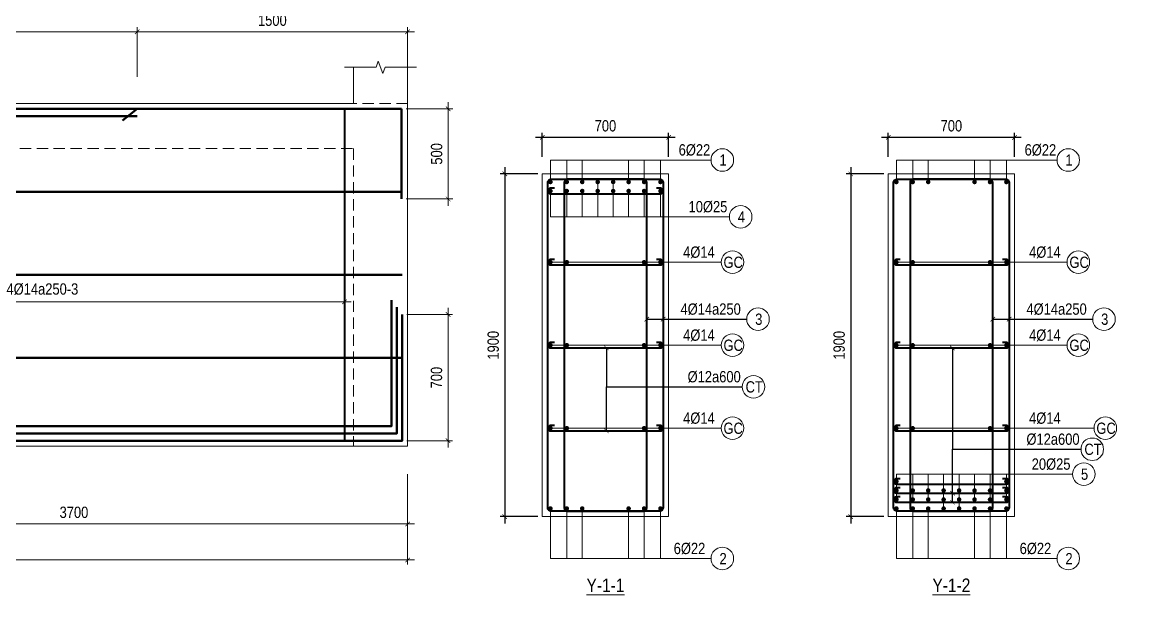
# Model space of a CAD drawing. Header units: millimetres. Extents: x 3014920 to 3563667, y -1638653 to -1356471.
# Drawn here: x 3030244 to 3036406, y -1612746 to -1609573 of the extents above; entities that cross this region are included whole.
import ezdxf
from ezdxf.enums import TextEntityAlignment as Align
from ezdxf.xclip import XClip

# ---------------------------------------------------------------- set-up
doc = ezdxf.new("R2010")
doc.units = ezdxf.units.MM
doc.header["$MEASUREMENT"] = 0
doc.header["$XCLIPFRAME"] = 0
doc.header["$PDMODE"] = 2
doc.linetypes.add('HIDDEN', pattern=[0.375, 0.25, -0.125])
doc.layers.get('0').update_dxf_attribs({"lineweight": 9})
doc.layers.get('Defpoints').update_dxf_attribs({"color": 10, "lineweight": 0})
for name, color, linetype, lineweight in [('CDAI', 21, 'Continuous', 40), ('CTHEP', 50, 'Continuous', 50), ('DBAO', 90, 'Continuous', 13), ('DGIONG', 130, 'Continuous', 13), ('KTH', 154, 'Continuous', 9), ('Net khuat', 8, 'HIDDEN', 13), ('TEXT', 7, 'Continuous', 15)]:
    doc.layers.add(name, color=color, linetype=linetype, lineweight=lineweight)
doc.styles.add('Star-HelCon', font='VHELVCN_0.TTF')
doc.styles.add('TTP-HelCon', font='VHELVCN_0.TTF')
doc.dimstyles.new('TTP-25', dxfattribs={"dimscale": 25, "dimtxt": 2.5, "dimasz": 1, "dimexe": 1, "dimexo": 1, "dimgap": 0.09, "dimtad": 0, "dimdec": 4, "dimrnd": 1, "dimzin": 9, "dimdsep": 46, "dimtxsty": 'TTP-HelCon', "dimblk": 'ARCHTICK', "dimcen": 0.09, "dimdle": 1.5, "dimclrd": 256, "dimclre": 256, "dimclrt": 7, "dimadec": 0, "dimazin": 0, "dimtfac": 1, "dimtdec": 4, "dimtmove": 0, "dimatfit": 3, "dimldrblk": 'ARCHTICK', "dimfxl": 1, "dimtvp": 1, "dimtolj": 1, "dimtzin": 0, "dimarcsym": 0})

# ---------------------------------------------------------------- blocks, each defined once
blk = doc.blocks.new('_ArchTick')
at = {"color": 0, "linetype": 'ByBlock', "const_width": 0.15}
blk.add_lwpolyline([(-0.5, -0.5), (0.5, 0.5)], dxfattribs=at)
blk = doc.blocks.new('*D33')
at = {"layer": 'Defpoints', "color": 0, "ltscale": 500, "transparency": 16777216}
for p in [(3033127.1, -1610413.1), (3032918.9, -1612313.1), (3033127.1, -1612313.1)]:
    blk.add_point(p, dxfattribs=at)
at = {"layer": 'KTH', "lineweight": -2, "ltscale": 500, "transparency": 16777216}
for p, q in [((3032918.9, -1610375.6), (3032918.9, -1612350.6)), ((3033102.1, -1610413.1), (3032893.9, -1610413.1)), ((3033102.1, -1612313.1), (3032893.9, -1612313.1))]:
    blk.add_line(p, q, dxfattribs=at)
at = {"layer": 'KTH', "lineweight": -2, "ltscale": 500, "transparency": 16777216, "xscale": 25, "yscale": 25, "zscale": 25}
for p, rotation in [((3032918.9, -1610413.1), 90), ((3032918.9, -1612313.1), 270)]:
    blk.add_blockref('_ArchTick', p, dxfattribs=dict(at, rotation=rotation))
at = {"layer": 'KTH', "color": 7, "ltscale": 500, "transparency": 16777216, "insert": (3032855.1, -1611363.1), "char_height": 62.5, "attachment_point": 5, "rotation": 90, "style": 'TTP-HelCon'}
blk.add_mtext('\\A1;1900', dxfattribs=at)
blk = doc.blocks.new('*D34')
at = {"layer": 'Defpoints', "color": 0, "ltscale": 500, "transparency": 16777216}
for p in [(3033127.1, -1610210.8), (3033127.1, -1610344.1), (3033827.1, -1610344.1)]:
    blk.add_point(p, dxfattribs=at)
at = {"layer": 'KTH', "lineweight": -2, "ltscale": 500, "transparency": 16777216}
for p, q in [((3033127.1, -1610319.1), (3033127.1, -1610185.8)), ((3033827.1, -1610319.1), (3033827.1, -1610185.8)), ((3033864.6, -1610210.8), (3033089.6, -1610210.8))]:
    blk.add_line(p, q, dxfattribs=at)
at = {"layer": 'KTH', "lineweight": -2, "ltscale": 500, "transparency": 16777216, "xscale": 25, "yscale": 25, "zscale": 25, "rotation": 180}
blk.add_blockref('_ArchTick', (3033127.1, -1610210.8), dxfattribs=at)
at = {"layer": 'KTH', "lineweight": -2, "ltscale": 500, "transparency": 16777216, "xscale": 25, "yscale": 25, "zscale": 25}
blk.add_blockref('_ArchTick', (3033827.1, -1610210.8), dxfattribs=at)
at = {"layer": 'KTH', "color": 7, "ltscale": 500, "transparency": 16777216, "insert": (3033477.1, -1610147), "char_height": 62.5, "attachment_point": 5, "style": 'TTP-HelCon'}
blk.add_mtext('\\A1;700', dxfattribs=at)
blk = doc.blocks.new('*D35')
at = {"layer": 'Defpoints', "color": 0, "ltscale": 500, "transparency": 16777216}
for p in [(3035045.1, -1610413.1), (3034836.9, -1612313.1), (3035045.1, -1612313.1)]:
    blk.add_point(p, dxfattribs=at)
at = {"layer": 'KTH', "lineweight": -2, "ltscale": 500, "transparency": 16777216}
for p, q in [((3034836.9, -1610375.6), (3034836.9, -1612350.6)), ((3035020.1, -1610413.1), (3034811.9, -1610413.1)), ((3035020.1, -1612313.1), (3034811.9, -1612313.1))]:
    blk.add_line(p, q, dxfattribs=at)
at = {"layer": 'KTH', "lineweight": -2, "ltscale": 500, "transparency": 16777216, "xscale": 25, "yscale": 25, "zscale": 25}
for p, rotation in [((3034836.9, -1610413.1), 90), ((3034836.9, -1612313.1), 270)]:
    blk.add_blockref('_ArchTick', p, dxfattribs=dict(at, rotation=rotation))
at = {"layer": 'KTH', "color": 7, "ltscale": 500, "transparency": 16777216, "insert": (3034773, -1611363.1), "char_height": 62.5, "attachment_point": 5, "rotation": 90, "style": 'TTP-HelCon'}
blk.add_mtext('\\A1;1900', dxfattribs=at)
blk = doc.blocks.new('*D36')
at = {"layer": 'Defpoints', "color": 0, "ltscale": 500, "transparency": 16777216}
for p in [(3035045.1, -1610210.8), (3035045.1, -1610344.1), (3035745.1, -1610344.1)]:
    blk.add_point(p, dxfattribs=at)
at = {"layer": 'KTH', "lineweight": -2, "ltscale": 500, "transparency": 16777216}
for p, q in [((3035045.1, -1610319.1), (3035045.1, -1610185.8)), ((3035745.1, -1610319.1), (3035745.1, -1610185.8)), ((3035782.6, -1610210.8), (3035007.6, -1610210.8))]:
    blk.add_line(p, q, dxfattribs=at)
at = {"layer": 'KTH', "lineweight": -2, "ltscale": 500, "transparency": 16777216, "xscale": 25, "yscale": 25, "zscale": 25, "rotation": 180}
blk.add_blockref('_ArchTick', (3035045.1, -1610210.8), dxfattribs=at)
at = {"layer": 'KTH', "lineweight": -2, "ltscale": 500, "transparency": 16777216, "xscale": 25, "yscale": 25, "zscale": 25}
blk.add_blockref('_ArchTick', (3035745.1, -1610210.8), dxfattribs=at)
at = {"layer": 'KTH', "color": 7, "ltscale": 500, "transparency": 16777216, "insert": (3035395.1, -1610147), "char_height": 62.5, "attachment_point": 5, "style": 'TTP-HelCon'}
blk.add_mtext('\\A1;700', dxfattribs=at)
blk = doc.blocks.new('*D2406')
at = {"layer": 'Defpoints', "color": 0, "transparency": 16777216}
for p in [(18950, -2029.9), (22650, -2029.9), (22650, -2330.9)]:
    blk.add_point(p, dxfattribs=at)
at = {"layer": 'KTH', "lineweight": -2, "transparency": 16777216}
for p, q in [((18950, -2054.9), (18950, -2355.9)), ((22650, -2054.9), (22650, -2355.9)), ((18912.5, -2330.9), (22687.5, -2330.9))]:
    blk.add_line(p, q, dxfattribs=at)
at = {"layer": 'KTH', "lineweight": -2, "transparency": 16777216, "xscale": 25, "yscale": 25, "zscale": 25, "rotation": 180}
blk.add_blockref('_ArchTick', (18950, -2330.9), dxfattribs=at)
at = {"layer": 'KTH', "lineweight": -2, "transparency": 16777216, "xscale": 25, "yscale": 25, "zscale": 25}
blk.add_blockref('_ArchTick', (22650, -2330.9), dxfattribs=at)
at = {"layer": 'KTH', "color": 7, "transparency": 16777216, "insert": (20800, -2267.1), "char_height": 62.5, "attachment_point": 5, "style": 'TTP-HelCon'}
blk.add_mtext('\\A1;3700', dxfattribs=at)
blk = doc.blocks.new('*D2407')
at = {"layer": 'Defpoints', "color": 0, "transparency": 16777216}
for p in [(22650, 396.6), (21150, 122.6), (22650, 122.6)]:
    blk.add_point(p, dxfattribs=at)
at = {"layer": 'KTH', "lineweight": -2, "transparency": 16777216}
for p, q in [((21112.5, 396.6), (22687.5, 396.6)), ((21150, 147.6), (21150, 421.6)), ((22650, 147.6), (22650, 421.6))]:
    blk.add_line(p, q, dxfattribs=at)
at = {"layer": 'KTH', "lineweight": -2, "transparency": 16777216, "xscale": 25, "yscale": 25, "zscale": 25, "rotation": 180}
blk.add_blockref('_ArchTick', (21150, 396.6), dxfattribs=at)
at = {"layer": 'KTH', "lineweight": -2, "transparency": 16777216, "xscale": 25, "yscale": 25, "zscale": 25}
blk.add_blockref('_ArchTick', (22650, 396.6), dxfattribs=at)
at = {"layer": 'KTH', "color": 7, "transparency": 16777216, "insert": (21900, 460.4), "char_height": 62.5, "attachment_point": 5, "style": 'TTP-HelCon'}
blk.add_mtext('\\A1;1500', dxfattribs=at)
blk = doc.blocks.new('*D2412')
at = {"layer": 'Defpoints', "color": 0, "transparency": 16777216}
for p in [(13750, 396.6), (13750, 122.6), (21150, 122.6)]:
    blk.add_point(p, dxfattribs=at)
at = {"layer": 'KTH', "lineweight": -2, "transparency": 16777216}
for p, q in [((21187.5, 396.6), (13712.5, 396.6)), ((13750, 147.6), (13750, 421.6)), ((21150, 147.6), (21150, 421.6))]:
    blk.add_line(p, q, dxfattribs=at)
at = {"layer": 'KTH', "lineweight": -2, "transparency": 16777216, "xscale": 25, "yscale": 25, "zscale": 25, "rotation": 180}
blk.add_blockref('_ArchTick', (13750, 396.6), dxfattribs=at)
at = {"layer": 'KTH', "lineweight": -2, "transparency": 16777216, "xscale": 25, "yscale": 25, "zscale": 25}
blk.add_blockref('_ArchTick', (21150, 396.6), dxfattribs=at)
at = {"layer": 'KTH', "color": 7, "transparency": 16777216, "insert": (17450, 460.4), "char_height": 62.5, "attachment_point": 5, "style": 'TTP-HelCon'}
blk.add_mtext('\\A1;7400', dxfattribs=at)
blk = doc.blocks.new('*D2414')
at = {"layer": 'Defpoints', "color": 0, "transparency": 16777216}
for p in [(18950, -602.9), (22300, -602.9), (18950, -1100)]:
    blk.add_point(p, dxfattribs=at)
at = {"layer": 'KTH', "lineweight": -2, "transparency": 16777216}
for p, q in [((18950, -627.9), (18950, -1125)), ((22300, -627.9), (22300, -1125)), ((22337.5, -1100), (18912.5, -1100))]:
    blk.add_line(p, q, dxfattribs=at)
at = {"layer": 'KTH', "lineweight": -2, "transparency": 16777216, "xscale": 25, "yscale": 25, "zscale": 25, "rotation": 180}
blk.add_blockref('_ArchTick', (18950, -1100), dxfattribs=at)
at = {"layer": 'KTH', "lineweight": -2, "transparency": 16777216, "xscale": 25, "yscale": 25, "zscale": 25}
blk.add_blockref('_ArchTick', (22300, -1100), dxfattribs=at)
at = {"layer": 'KTH', "color": 7, "transparency": 16777216, "insert": (20625, -1030.1), "char_height": 62.5, "attachment_point": 5, "style": 'TTP-HelCon'}
blk.add_mtext('\\A1;4Þ14a250-3', dxfattribs=at)
blk = doc.blocks.new('*D2419')
at = {"layer": 'Defpoints', "color": 0, "transparency": 16777216}
for p in [(11500, -2029.9), (22650, -2029.9), (22650, -2530.9)]:
    blk.add_point(p, dxfattribs=at)
at = {"layer": 'KTH', "lineweight": -2, "transparency": 16777216}
for p, q in [((11500, -2054.9), (11500, -2555.9)), ((22650, -2054.9), (22650, -2555.9)), ((11462.5, -2530.9), (22687.5, -2530.9))]:
    blk.add_line(p, q, dxfattribs=at)
at = {"layer": 'KTH', "lineweight": -2, "transparency": 16777216, "xscale": 25, "yscale": 25, "zscale": 25, "rotation": 180}
blk.add_blockref('_ArchTick', (11500, -2530.9), dxfattribs=at)
at = {"layer": 'KTH', "lineweight": -2, "transparency": 16777216, "xscale": 25, "yscale": 25, "zscale": 25}
blk.add_blockref('_ArchTick', (22650, -2530.9), dxfattribs=at)
at = {"layer": 'KTH', "color": 7, "transparency": 16777216, "insert": (17075, -2467.1), "char_height": 62.5, "attachment_point": 5, "style": 'TTP-HelCon'}
blk.add_mtext('\\A1;11150', dxfattribs=at)
blk = doc.blocks.new('*D2422')
at = {"layer": 'Defpoints', "color": 0, "transparency": 16777216}
for p in [(22620, -1170), (22874, -1170), (22620, -1870)]:
    blk.add_point(p, dxfattribs=at)
at = {"layer": 'KTH', "lineweight": -2, "transparency": 16777216}
for p, q in [((22645, -1170), (22899, -1170)), ((22874, -1907.5), (22874, -1132.5)), ((22645, -1870), (22899, -1870))]:
    blk.add_line(p, q, dxfattribs=at)
at = {"layer": 'KTH', "lineweight": -2, "transparency": 16777216, "xscale": 25, "yscale": 25, "zscale": 25}
for p, rotation in [((22874, -1170), 90), ((22874, -1870), 270)]:
    blk.add_blockref('_ArchTick', p, dxfattribs=dict(at, rotation=rotation))
at = {"layer": 'KTH', "color": 7, "transparency": 16777216, "insert": (22810.2, -1520), "char_height": 62.5, "attachment_point": 5, "rotation": 90, "style": 'TTP-HelCon'}
blk.add_mtext('\\A1;700', dxfattribs=at)
blk = doc.blocks.new('*D2423')
at = {"layer": 'Defpoints', "color": 0, "transparency": 16777216}
for p in [(22616.7, -30), (22616.7, -530), (22874.7, -530)]:
    blk.add_point(p, dxfattribs=at)
at = {"layer": 'KTH', "lineweight": -2, "transparency": 16777216}
for p, q in [((22874.7, 7.5), (22874.7, -567.5)), ((22641.7, -30), (22899.7, -30)), ((22641.7, -530), (22899.7, -530))]:
    blk.add_line(p, q, dxfattribs=at)
at = {"layer": 'KTH', "lineweight": -2, "transparency": 16777216, "xscale": 25, "yscale": 25, "zscale": 25}
for p, rotation in [((22874.7, -30), 90), ((22874.7, -530), 270)]:
    blk.add_blockref('_ArchTick', p, dxfattribs=dict(at, rotation=rotation))
at = {"layer": 'KTH', "color": 7, "transparency": 16777216, "insert": (22810.9, -280), "char_height": 62.5, "attachment_point": 5, "rotation": 90, "style": 'TTP-HelCon'}
blk.add_mtext('\\A1;500', dxfattribs=at)
blk = doc.blocks.new('2Y-3')
at = {"layer": 'CTHEP'}
for p, q in [((22769.89761, -490), (72.71022, -490)), ((22769.89761, -950), (72.71022, -950)), ((22769.89761, -1410), (72.71022, -1410))]:
    blk.add_line(p, q, dxfattribs=at)
for points in [[(24.54176, -30), (24.54176, -30), (22766.60581, -30)], [(42.71022, -1870), (22769.89761, -1870), (22769.89761, -1170)]]:
    blk.add_lwpolyline(points, dxfattribs=at)
at = {"layer": 'DBAO', "linetype": 'Continuous'}
blk.add_line((300, 0), (9099.90489, 0), dxfattribs=at)
at = {"layer": 'DBAO', "linetype": 'Continuous', "flags": 128}
blk.add_lwpolyline([(22799.89761, 0), (22799.89761, -1900), (0, -1900)], dxfattribs=at)
at = {"layer": 'Net khuat', "ltscale": 250}
blk.add_line((699.90511, -250), (9299.9051, -250), dxfattribs=at)
blk = doc.blocks.new('2Y-1')
at = {"layer": 'CDAI'}
blk.add_lwpolyline([(22300.00001, -30), (22300.00001, -1870)], dxfattribs=at)
at = {"layer": 'CTHEP'}
for p, q in [((21068.57412, -94.5255), (21150.00001, -30)), ((22616.70071, -30), (22616.70071, -530)), ((22619.99251, -490), (72.71022, -490)), ((22619.99251, -950), (72.71022, -950)), ((22619.99251, -1410), (72.71022, -1410))]:
    blk.add_line(p, q, dxfattribs=at)
for points in [[(24.54176, -30), (24.54176, -30), (22616.70071, -30)], [(13750.00002, -70), (21150.00001, -70)], [(18950.00001, -1790), (22559.99251, -1790), (22559.99251, -1090)], [(42.71022, -1870), (22619.99251, -1870), (22619.99251, -1170)], [(18950.00001, -1830), (22589.99251, -1830), (22589.99251, -1130)]]:
    blk.add_lwpolyline(points, dxfattribs=at)
at = {"layer": 'DBAO', "linetype": 'Continuous'}
for p, q in [((22350.00001, 200), (22350.00001, 0)), ((22650.00001, 200), (22650.00001, 0)), ((15849.99785, 0), (22350.00001, 0))]:
    blk.add_line(p, q, dxfattribs=at)
at = {"layer": 'DBAO', "linetype": 'Continuous', "flags": 128}
blk.add_lwpolyline([(22649.99251, 0), (22649.99251, -1900), (0, -1900)], dxfattribs=at)
at = {"layer": 'DGIONG', "linetype": 'Continuous', "flags": 128}
blk.add_lwpolyline([(22700.00001, 200), (22525.00001, 200), (22512.50001, 165.65653), (22487.50001, 234.34347), (22475.00001, 200), (22300.00001, 200)], dxfattribs=at)
at = {"layer": 'Net khuat', "ltscale": 250}
for p, q in [((22650.00001, 0), (22350.00001, 0)), ((22649.99251, 0), (22650.00001, 0)), ((11500.00001, -250), (22350.00001, -250)), ((22350.00001, -250), (22350.00001, -1900))]:
    blk.add_line(p, q, dxfattribs=at)
at = {"layer": 'KTH'}
for base, p1, p2, picture, middle in [((13750.00002, 396.57849), (21150.00001, 122.57389), (13750.00002, 122.57389), '*D2412', (17450.00001, 460.41183)), ((22650.00001, 396.57849), (21150.00001, 122.57389), (22650.00001, 122.57389), '*D2407', (21900.00001, 460.41183)), ((22650.00001, -2330.94067), (18950.00001, -2029.8964), (22650.00001, -2029.8964), '*D2406', (20800.00001, -2267.10733))]:
    dim = blk.add_linear_dim(base=base, p1=p1, p2=p2, dimstyle='TTP-25', override={"dimtmove": 1}, dxfattribs=at)
    dim.commit()
    dim.dimension.update_dxf_attribs({"geometry": picture, "text_midpoint": middle})
for p1, p2, distance, picture, middle in [((22616.70071, -30), (22616.70071, -530), 257.98916, '*D2423', (22810.85654, -280)), ((22619.99251, -1870), (22619.99251, -1170), -254.01156, '*D2422', (22810.17074, -1520))]:
    dim = blk.add_aligned_dim(p1=p1, p2=p2, distance=distance, dimstyle='TTP-25', override={"dimtmove": 1}, dxfattribs=at)
    dim.commit()
    dim.dimension.update_dxf_attribs({"geometry": picture, "text_midpoint": middle})
dim = blk.add_linear_dim(base=(18950.00001, -1100), p1=(22300.00001, -602.86333), p2=(18950.00001, -602.86333), angle=180, text='4Þ14a250-3', dimstyle='TTP-25', override={"dimtmove": 1}, dxfattribs=at)
dim.commit()
dim.dimension.update_dxf_attribs({"geometry": '*D2414', "text_midpoint": (20625.00001, -1030.08334)})
dim = blk.add_linear_dim(base=(22650.00001, -2530.8964), p1=(11500.00001, -2029.8964), p2=(22650.00001, -2029.8964), angle=180, dimstyle='TTP-25', override={"dimtmove": 1}, dxfattribs=at)
dim.commit()
dim.dimension.update_dxf_attribs({"geometry": '*D2419', "text_midpoint": (17075.00001, -2467.06307)})

msp = doc.modelspace()

# ---------------------------------------------------------------- linework, layer by layer
at = {"layer": 'CDAI'}
for points in [[(3033175.89951, -1610443.07305), (3033778.39951, -1610443.07305, -0.4142135624), (3033797.14951, -1610461.82305), (3033797.14951, -1612264.32305, -0.4142135624), (3033778.39951, -1612283.07305), (3033175.89951, -1612283.07305, -0.4142135624), (3033157.14951, -1612264.32305), (3033157.14951, -1610461.82305, -0.4142135624)], [(3033687.68522, -1610443.07305), (3033266.61379, -1610443.07306, 0.4142135624), (3033247.86379, -1610461.82306), (3033247.86379, -1612264.32306, 0.4142135624), (3033266.61379, -1612283.07306), (3033687.68522, -1612283.07305, 0.4142135624), (3033706.43522, -1612264.32305), (3033706.43522, -1610461.82305, 0.4142135624)], [(3035093.86068, -1610443.07305), (3035696.36068, -1610443.07305, -0.4142135624), (3035715.11068, -1610461.82305), (3035715.11068, -1612264.32305, -0.4142135624), (3035696.36068, -1612283.07305), (3035093.86068, -1612283.07305, -0.4142135624), (3035075.11068, -1612264.32305), (3035075.11068, -1610461.82305, -0.4142135624)], [(3035605.64639, -1610443.07305), (3035184.57497, -1610443.07306, 0.4142135624), (3035165.82497, -1610461.82306), (3035165.82497, -1612264.32306, 0.4142135624), (3035184.57497, -1612283.07306), (3035605.64639, -1612283.07305, 0.4142135624), (3035624.39639, -1612264.32305), (3035624.39639, -1610461.82305, 0.4142135624)]]:
    msp.add_lwpolyline(points, format="xyb", close=True, dxfattribs=at)
for points in [[(3033194.0695, -1610493.07305), (3033172.14951, -1610493.07305, 0.4142135624), (3033157.14951, -1610508.07305, 0.4142135624), (3033172.14951, -1610523.07305), (3033782.14951, -1610523.07305, 0.4142135624), (3033797.14951, -1610508.07305, 0.4142135624), (3033782.14951, -1610493.07305), (3033760.22952, -1610493.07305)], [(3033194.0695, -1610888.07305), (3033172.14951, -1610888.07305, 0.4142135624), (3033157.14951, -1610903.07305, 0.4142135624), (3033172.14951, -1610918.07305), (3033782.14951, -1610918.07305, 0.4142135624), (3033797.14951, -1610903.07305, 0.4142135624), (3033782.14951, -1610888.07305), (3033760.22952, -1610888.07305)], [(3035112.03067, -1610888.07305), (3035090.11068, -1610888.07305, 0.4142135624), (3035075.11068, -1610903.07305, 0.4142135624), (3035090.11068, -1610918.07305), (3035700.11068, -1610918.07305, 0.4142135624), (3035715.11068, -1610903.07305, 0.4142135624), (3035700.11068, -1610888.07305), (3035678.19069, -1610888.07305)], [(3033194.0695, -1611348.07305), (3033172.14951, -1611348.07305, 0.4142135624), (3033157.14951, -1611363.07305, 0.4142135624), (3033172.14951, -1611378.07305), (3033782.14951, -1611378.07305, 0.4142135624), (3033797.14951, -1611363.07305, 0.4142135624), (3033782.14951, -1611348.07305), (3033760.22952, -1611348.07305)], [(3035112.03067, -1611348.07305), (3035090.11068, -1611348.07305, 0.4142135624), (3035075.11068, -1611363.07305, 0.4142135624), (3035090.11068, -1611378.07305), (3035700.11068, -1611378.07305, 0.4142135624), (3035715.11068, -1611363.07305, 0.4142135624), (3035700.11068, -1611348.07305), (3035678.19069, -1611348.07305)], [(3033194.0695, -1611808.07305), (3033172.14951, -1611808.07305, 0.4142135624), (3033157.14951, -1611823.07305, 0.4142135624), (3033172.14951, -1611838.07305), (3033782.14951, -1611838.07305, 0.4142135624), (3033797.14951, -1611823.07305, 0.4142135624), (3033782.14951, -1611808.07305), (3033760.22952, -1611808.07305)], [(3035112.03067, -1611808.07305), (3035090.11068, -1611808.07305, 0.4142135624), (3035075.11068, -1611823.07305, 0.4142135624), (3035090.11068, -1611838.07305), (3035700.11068, -1611838.07305, 0.4142135624), (3035715.11068, -1611823.07305, 0.4142135624), (3035700.11068, -1611808.07305), (3035678.19069, -1611808.07305)], [(3035112.03067, -1612103.07306), (3035090.11068, -1612103.07306, 0.4142135624), (3035075.11068, -1612118.07306, 0.4142135624), (3035090.11068, -1612133.07306), (3035700.11068, -1612133.07306, 0.4142135624), (3035715.11068, -1612118.07306, 0.4142135624), (3035700.11068, -1612103.07306), (3035678.19069, -1612103.07306)], [(3035112.03067, -1612153.07306), (3035090.11068, -1612153.07306, 0.4142135624), (3035075.11068, -1612168.07306, 0.4142135624), (3035090.11068, -1612183.07306), (3035700.11068, -1612183.07306, 0.4142135624), (3035715.11068, -1612168.07306, 0.4142135624), (3035700.11068, -1612153.07306), (3035678.19069, -1612153.07306)], [(3035112.03067, -1612203.07306), (3035090.11068, -1612203.07306, 0.4142135624), (3035075.11068, -1612218.07306, 0.4142135624), (3035090.11068, -1612233.07306), (3035700.11068, -1612233.07306, 0.4142135624), (3035715.11068, -1612218.07306, 0.4142135624), (3035700.11068, -1612203.07306), (3035678.19069, -1612203.07306)]]:
    msp.add_lwpolyline(points, format="xyb", dxfattribs=at)
at = {"layer": 'CTHEP', "const_width": 12.5}
for points in [[(3033165.89951, -1610458.07305, 1), (3033178.39951, -1610458.07305, 1)], [(3033165.89951, -1610508.07305, 1), (3033178.39951, -1610508.07305, 1)], [(3033256.61379, -1610458.07306, -1), (3033269.11379, -1610458.07306, -1)], [(3033256.61379, -1610508.07306, -1), (3033269.11379, -1610508.07306, -1)], [(3033342.32808, -1610458.07306, -1), (3033354.82808, -1610458.07306, -1)], [(3033342.32808, -1610508.07306, -1), (3033354.82808, -1610508.07306, -1)], [(3033428.04236, -1610458.07306, -1), (3033440.54236, -1610458.07306, -1)], [(3033428.04236, -1610508.07306, -1), (3033440.54236, -1610508.07306, -1)], [(3033526.25665, -1610458.07306, 1), (3033513.75665, -1610458.07306, 1)], [(3033526.25665, -1610508.07306, 1), (3033513.75665, -1610508.07306, 1)], [(3033611.97094, -1610458.07306, 1), (3033599.47094, -1610458.07306, 1)], [(3033611.97094, -1610508.07306, 1), (3033599.47094, -1610508.07306, 1)], [(3033697.68522, -1610458.07306, 1), (3033685.18522, -1610458.07306, 1)], [(3033697.68522, -1610508.07306, 1), (3033685.18522, -1610508.07306, 1)], [(3033775.89951, -1610458.07305, 1), (3033788.39951, -1610458.07305, 1)], [(3033775.89951, -1610508.07305, 1), (3033788.39951, -1610508.07305, 1)], [(3035083.86068, -1610458.07305, 1), (3035096.36068, -1610458.07305, 1)], [(3035174.57497, -1610458.07306, -1), (3035187.07497, -1610458.07306, -1)], [(3035260.28925, -1610458.07306, -1), (3035272.78925, -1610458.07306, -1)], [(3035529.93211, -1610458.07306, 1), (3035517.43211, -1610458.07306, 1)], [(3035615.64639, -1610458.07306, 1), (3035603.14639, -1610458.07306, 1)], [(3035693.86068, -1610458.07305, 1), (3035706.36068, -1610458.07305, 1)], [(3033165.89951, -1610903.07305, 1), (3033178.39951, -1610903.07305, 1)], [(3033256.61379, -1610903.07305, 1), (3033269.11379, -1610903.07305, 1)], [(3033685.18522, -1610903.07305, 1), (3033697.68522, -1610903.07305, 1)], [(3033775.89951, -1610903.07305, 1), (3033788.39951, -1610903.07305, 1)], [(3035083.86068, -1610903.07305, 1), (3035096.36068, -1610903.07305, 1)], [(3035174.57497, -1610903.07305, 1), (3035187.07497, -1610903.07305, 1)], [(3035603.14639, -1610903.07305, 1), (3035615.64639, -1610903.07305, 1)], [(3035693.86068, -1610903.07305, 1), (3035706.36068, -1610903.07305, 1)], [(3033165.89951, -1611363.07305, 1), (3033178.39951, -1611363.07305, 1)], [(3033256.61379, -1611363.07305, 1), (3033269.11379, -1611363.07305, 1)], [(3033685.18522, -1611363.07305, 1), (3033697.68522, -1611363.07305, 1)], [(3033775.89951, -1611363.07305, 1), (3033788.39951, -1611363.07305, 1)], [(3035083.86068, -1611363.07305, 1), (3035096.36068, -1611363.07305, 1)], [(3035174.57497, -1611363.07305, 1), (3035187.07497, -1611363.07305, 1)], [(3035603.14639, -1611363.07305, 1), (3035615.64639, -1611363.07305, 1)], [(3035693.86068, -1611363.07305, 1), (3035706.36068, -1611363.07305, 1)], [(3033165.89951, -1611823.07305, 1), (3033178.39951, -1611823.07305, 1)], [(3033256.61379, -1611823.07305, 1), (3033269.11379, -1611823.07305, 1)], [(3033685.18522, -1611823.07305, 1), (3033697.68522, -1611823.07305, 1)], [(3033775.89951, -1611823.07305, 1), (3033788.39951, -1611823.07305, 1)], [(3035083.86068, -1611823.07305, 1), (3035096.36068, -1611823.07305, 1)], [(3035174.57497, -1611823.07305, 1), (3035187.07497, -1611823.07305, 1)], [(3035603.14639, -1611823.07305, 1), (3035615.64639, -1611823.07305, 1)], [(3035693.86068, -1611823.07305, 1), (3035706.36068, -1611823.07305, 1)], [(3035083.86068, -1612118.07306, -1), (3035096.36068, -1612118.07306, -1)], [(3035693.86068, -1612118.07306, -1), (3035706.36068, -1612118.07306, -1)], [(3035083.86068, -1612168.07306, -1), (3035096.36068, -1612168.07306, -1)], [(3035174.57497, -1612168.07305, 1), (3035187.07497, -1612168.07305, 1)], [(3035260.28925, -1612168.07305, 1), (3035272.78925, -1612168.07305, 1)], [(3035346.00354, -1612168.07305, 1), (3035358.50354, -1612168.07305, 1)], [(3035444.21782, -1612168.07305, -1), (3035431.71782, -1612168.07305, -1)], [(3035529.93211, -1612168.07305, -1), (3035517.43211, -1612168.07305, -1)], [(3035615.64639, -1612168.07305, -1), (3035603.14639, -1612168.07305, -1)], [(3035693.86068, -1612168.07306, -1), (3035706.36068, -1612168.07306, -1)], [(3035083.86068, -1612218.07306, -1), (3035096.36068, -1612218.07306, -1)], [(3035174.57497, -1612218.07305, 1), (3035187.07497, -1612218.07305, 1)], [(3035260.28925, -1612218.07305, 1), (3035272.78925, -1612218.07305, 1)], [(3035346.00354, -1612218.07305, 1), (3035358.50354, -1612218.07305, 1)], [(3035444.21782, -1612218.07305, -1), (3035431.71782, -1612218.07305, -1)], [(3035529.93211, -1612218.07305, -1), (3035517.43211, -1612218.07305, -1)], [(3035615.64639, -1612218.07305, -1), (3035603.14639, -1612218.07305, -1)], [(3035693.86068, -1612218.07306, -1), (3035706.36068, -1612218.07306, -1)], [(3033165.89951, -1612268.07305, 1), (3033178.39951, -1612268.07305, 1)], [(3033256.61379, -1612268.07305, 1), (3033269.11379, -1612268.07305, 1)], [(3033342.32808, -1612268.07305, 1), (3033354.82808, -1612268.07305, 1)], [(3033611.97094, -1612268.07305, -1), (3033599.47094, -1612268.07305, -1)], [(3033697.68522, -1612268.07305, -1), (3033685.18522, -1612268.07305, -1)], [(3033775.89951, -1612268.07305, 1), (3033788.39951, -1612268.07305, 1)], [(3035083.86068, -1612268.07305, 1), (3035096.36068, -1612268.07305, 1)], [(3035174.57497, -1612268.07305, 1), (3035187.07497, -1612268.07305, 1)], [(3035260.28925, -1612268.07305, 1), (3035272.78925, -1612268.07305, 1)], [(3035346.00354, -1612268.07305, 1), (3035358.50354, -1612268.07305, 1)], [(3035444.21782, -1612268.07305, -1), (3035431.71782, -1612268.07305, -1)], [(3035529.93211, -1612268.07305, -1), (3035517.43211, -1612268.07305, -1)], [(3035615.64639, -1612268.07305, -1), (3035603.14639, -1612268.07305, -1)], [(3035693.86068, -1612268.07305, 1), (3035706.36068, -1612268.07305, 1)]]:
    msp.add_lwpolyline(points, format="xyb", close=True, dxfattribs=at)
at = {"layer": 'DBAO', "flags": 128}
for points in [[(3033127.14951, -1610413.07305), (3033827.14951, -1610413.07305)], [(3033827.14951, -1610413.07305), (3033827.14951, -1612313.07305), (3033127.14951, -1612313.07305), (3033127.14951, -1610413.07305)], [(3035045.11068, -1610413.07305), (3035745.11068, -1610413.07305)], [(3035745.11068, -1610413.07305), (3035745.11068, -1612313.07305), (3035045.11068, -1612313.07305), (3035045.11068, -1610413.07305)]]:
    msp.add_lwpolyline(points, dxfattribs=at)
at = {"layer": 'DGIONG'}
for p, q in [((3033172.14951, -1610458.07305), (3033172.14951, -1610336.32305)), ((3033172.14951, -1610336.32305), (3034062.74602, -1610336.32305)), ((3033262.86379, -1610458.07306), (3033262.86379, -1610336.32306)), ((3033348.57808, -1610458.07306), (3033348.57808, -1610336.32306)), ((3033605.72094, -1610458.07306), (3033605.72094, -1610336.32306)), ((3033691.43522, -1610458.07306), (3033691.43522, -1610336.32306)), ((3033782.14951, -1610458.07305), (3033782.14951, -1610336.32305)), ((3035090.11068, -1610458.07305), (3035090.11068, -1610336.32305)), ((3035090.11068, -1610336.32305), (3035980.70719, -1610336.32305)), ((3035180.82497, -1610458.07306), (3035180.82497, -1610336.32306)), ((3035266.53925, -1610458.07306), (3035266.53925, -1610336.32306)), ((3035523.68211, -1610458.07306), (3035523.68211, -1610336.32306)), ((3035609.39639, -1610458.07306), (3035609.39639, -1610336.32306)), ((3035700.11068, -1610458.07305), (3035700.11068, -1610336.32305)), ((3033434.29236, -1610651.09272), (3033434.29236, -1610458.07306)), ((3033520.00665, -1610651.09272), (3033520.00665, -1610458.07306)), ((3033172.14951, -1610514.32305), (3033172.14951, -1610651.09272)), ((3033262.86379, -1610508.07306), (3033262.86379, -1610651.09272)), ((3033348.57808, -1610508.07306), (3033348.57808, -1610651.09272)), ((3033605.72094, -1610508.07306), (3033605.72094, -1610651.09272)), ((3033691.43522, -1610508.07306), (3033691.43522, -1610651.09272)), ((3033782.14951, -1610508.07305), (3033782.14951, -1610651.09272)), ((3033172.14951, -1610651.09272), (3034164.45461, -1610651.09272)), ((3033172.14951, -1610903.07305), (3034118.71057, -1610903.07305)), ((3035090.11068, -1610903.07305), (3036036.67174, -1610903.07305)), ((3033172.14951, -1611363.07305), (3034118.71057, -1611363.07305)), ((3035090.11068, -1611363.07305), (3036036.67174, -1611363.07306)), ((3033172.14951, -1611823.07305), (3034118.71057, -1611823.07305)), ((3035090.11068, -1611823.07305), (3036186.16207, -1611823.07305)), ((3035090.11068, -1612077.92705), (3036066.86206, -1612077.92705)), ((3035090.11068, -1612218.07306), (3035090.11068, -1612077.92705)), ((3035180.82497, -1612218.07305), (3035180.82497, -1612077.92705)), ((3035267.15991, -1612218.07305), (3035267.15991, -1612077.92705)), ((3035352.25354, -1612268.07305), (3035351.83391, -1612077.92705)), ((3035438.32504, -1612268.07305), (3035437.90541, -1612077.92705)), ((3035523.68211, -1612218.07305), (3035523.68211, -1612077.92705)), ((3035609.39639, -1612218.07305), (3035609.39639, -1612077.92705)), ((3035700.11068, -1612218.07306), (3035700.11068, -1612077.92705)), ((3035266.53925, -1612218.07305), (3035266.53925, -1612173.07305)), ((3033172.14951, -1612545.47488), (3033172.14951, -1612268.07305)), ((3033262.86379, -1612268.07306), (3033262.86379, -1612545.47488)), ((3033348.57808, -1612268.07306), (3033348.57808, -1612545.47488)), ((3033605.72094, -1612268.07306), (3033605.72094, -1612545.47488)), ((3033691.43522, -1612268.07306), (3033691.43522, -1612545.47488)), ((3033782.14951, -1612545.47488), (3033782.14951, -1612268.07305)), ((3035090.11068, -1612545.47488), (3035090.11068, -1612268.07305)), ((3035180.82497, -1612268.07306), (3035180.82497, -1612545.47488)), ((3035266.53925, -1612268.07306), (3035266.53925, -1612545.47488)), ((3035523.68211, -1612268.07306), (3035523.68211, -1612545.47488)), ((3035609.39639, -1612268.07306), (3035609.39639, -1612545.47488)), ((3035700.11068, -1612545.47488), (3035700.11068, -1612268.07305)), ((3033172.14951, -1612545.47488), (3034062.74602, -1612545.47488)), ((3035090.11068, -1612545.47488), (3035980.70719, -1612545.47488))]:
    msp.add_line(p, q, dxfattribs=at)
for centre in [(3034125.24602, -1610336.32305), (3036043.20719, -1610336.32305), (3034226.95461, -1610651.09272), (3034181.21057, -1610903.07305), (3036099.17174, -1610903.07305), (3034323.07634, -1611218.74991), (3036241.03751, -1611218.74991), (3034181.21057, -1611363.07305), (3036099.17174, -1611363.07306), (3034297.80258, -1611593.68921), (3034181.21057, -1611823.07305), (3036248.66207, -1611823.07305), (3036176.27464, -1611939.68702), (3036129.36206, -1612077.92705), (3034125.24602, -1612545.47488), (3036043.20719, -1612545.47488)]:
    msp.add_circle(centre, 62.5, dxfattribs=at)

# ---------------------------------------------------------------- block references
ref = msp.add_blockref('2Y-1', (3009730.53182, -1610022.31381))
XClip(ref).set_block_clipping_path([(9640.768929441, -2877.1834205671), (22993.258383946, 731.2957882611)])
ref = msp.add_blockref('2Y-3', (3032954.73365, -1610757.26232))
XClip(ref).set_block_clipping_path([(8645.8933500191, -4196.03316784), (25026.555230841, 870.3349851619)])

# ---------------------------------------------------------------- texts
at = {"layer": 'TEXT', "style": 'TTP-HelCon'}
for s, p in [('6Þ22', (3033883.10784, -1610311.32305)), ('6Þ22', (3035801.06901, -1610311.32305)), ('10Þ25', (3033938.07535, -1610626.09272)), ('4Þ14', (3033907.8753, -1610878.07305)), ('4Þ14', (3035825.83647, -1610878.07305)), ('4Þ14a250', (3033893.22805, -1611193.74991)), ('4Þ14a250', (3035811.18922, -1611193.74991)), ('4Þ14', (3033907.8753, -1611338.07305)), ('4Þ14', (3035825.83647, -1611338.07306)), ('Þ12a600', (3033932.71716, -1611568.68921)), ('4Þ14', (3033907.8753, -1611798.07305)), ('4Þ14', (3035825.83647, -1611798.07305)), ('Þ12a600', (3035811.18922, -1611914.68702)), ('20Þ25', (3035840.4828, -1612052.92705)), ('6Þ22', (3033855.60784, -1612520.47488)), ('6Þ22', (3035773.56901, -1612520.47488))]:
    msp.add_text(s, height=62.5, dxfattribs=at).set_placement(p)
at = {"layer": 'TEXT', "style": 'Star-HelCon'}
for s, p in [('1', (3034129.41268, -1610336.32305)), ('1', (3036047.37386, -1610336.32305)), ('4', (3034231.12128, -1610651.09272)), ('GC', (3034185.37724, -1610903.07305)), ('GC', (3036103.33841, -1610903.07305)), ('3', (3034327.24301, -1611218.74991)), ('3', (3036245.20418, -1611218.74991)), ('GC', (3034185.37724, -1611363.07305)), ('GC', (3036103.33841, -1611363.07306)), ('CT', (3034301.96925, -1611593.68921)), ('GC', (3034185.37724, -1611823.07305)), ('GC', (3036252.82874, -1611823.07305)), ('CT', (3036180.44131, -1611939.68702)), ('5', (3036133.52873, -1612077.92705)), ('2', (3034129.41268, -1612545.47488)), ('2', (3036047.37386, -1612545.47488))]:
    msp.add_text(s, height=62.5, dxfattribs=at).set_placement(p, align=Align.MIDDLE)
at = {"layer": 'TEXT', "style": 'TTP-HelCon'}
for s, p in [('%%UY-1-1', (3033477.14951, -1612731.06104)), ('%%UY-1-2', (3035395.11068, -1612731.06104))]:
    msp.add_text(s, height=75, dxfattribs=at).set_placement(p, align=Align.CENTER)

# ---------------------------------------------------------------- dimensions: what is measured, and where the dimension line sits
at = {"layer": 'KTH', "ltscale": 500}
for base, p1, p2, picture, middle in [((3033127.14951, -1610210.82305), (3033827.14951, -1610344.06111), (3033127.14951, -1610344.06111), '*D34', (3033477.14951, -1610146.98972)), ((3035045.11068, -1610210.82305), (3035745.11068, -1610344.06111), (3035045.11068, -1610344.06111), '*D36', (3035395.11068, -1610146.98972))]:
    dim = msp.add_linear_dim(base=base, p1=p1, p2=p2, dimstyle='TTP-25', dxfattribs=at)
    dim.commit()
    dim.dimension.update_dxf_attribs({"geometry": picture, "text_midpoint": middle})
for base, p1, p2, picture, middle in [((3032918.91187, -1612313.07305), (3033127.14951, -1610413.07305), (3033127.14951, -1612313.07305), '*D33', (3032855.07853, -1611363.07305)), ((3034836.87304, -1612313.07305), (3035045.11068, -1610413.07305), (3035045.11068, -1612313.07305), '*D35', (3034773.03971, -1611363.07305))]:
    dim = msp.add_linear_dim(base=base, p1=p1, p2=p2, angle=90, dimstyle='TTP-25', dxfattribs=at)
    dim.commit()
    dim.dimension.update_dxf_attribs({"geometry": picture, "text_midpoint": middle})

# ---------------------------------------------------------------- leaders
at = {"layer": 'DGIONG'}
for points in [[(3033706.43522, -1611218.74992), (3034260.57634, -1611218.74991)], [(3033797.14951, -1611218.74991), (3034260.57634, -1611218.74991)], [(3035624.39639, -1611218.74991), (3036178.53751, -1611218.74991)], [(3035715.11068, -1611218.74991), (3036178.53751, -1611218.74991)], [(3033482.79368, -1611378.07305), (3033482.79368, -1611593.68921), (3034235.30258, -1611593.68921)], [(3035400.75485, -1611378.07305), (3035400.75485, -1611939.68702), (3036113.77464, -1611939.68702)], [(3033482.79368, -1611838.07305), (3033482.79368, -1611593.68921), (3034235.30258, -1611593.68921)], [(3035400.75485, -1612233.07306), (3035400.75485, -1611939.68702), (3036113.77464, -1611939.68702)], [(3035400.75485, -1612183.07306), (3035400.75485, -1611939.68702), (3036113.77464, -1611939.68702)]]:
    msp.add_leader(points, dimstyle='TTP-25', dxfattribs=at)

doc.saveas('drawing.dxf')
